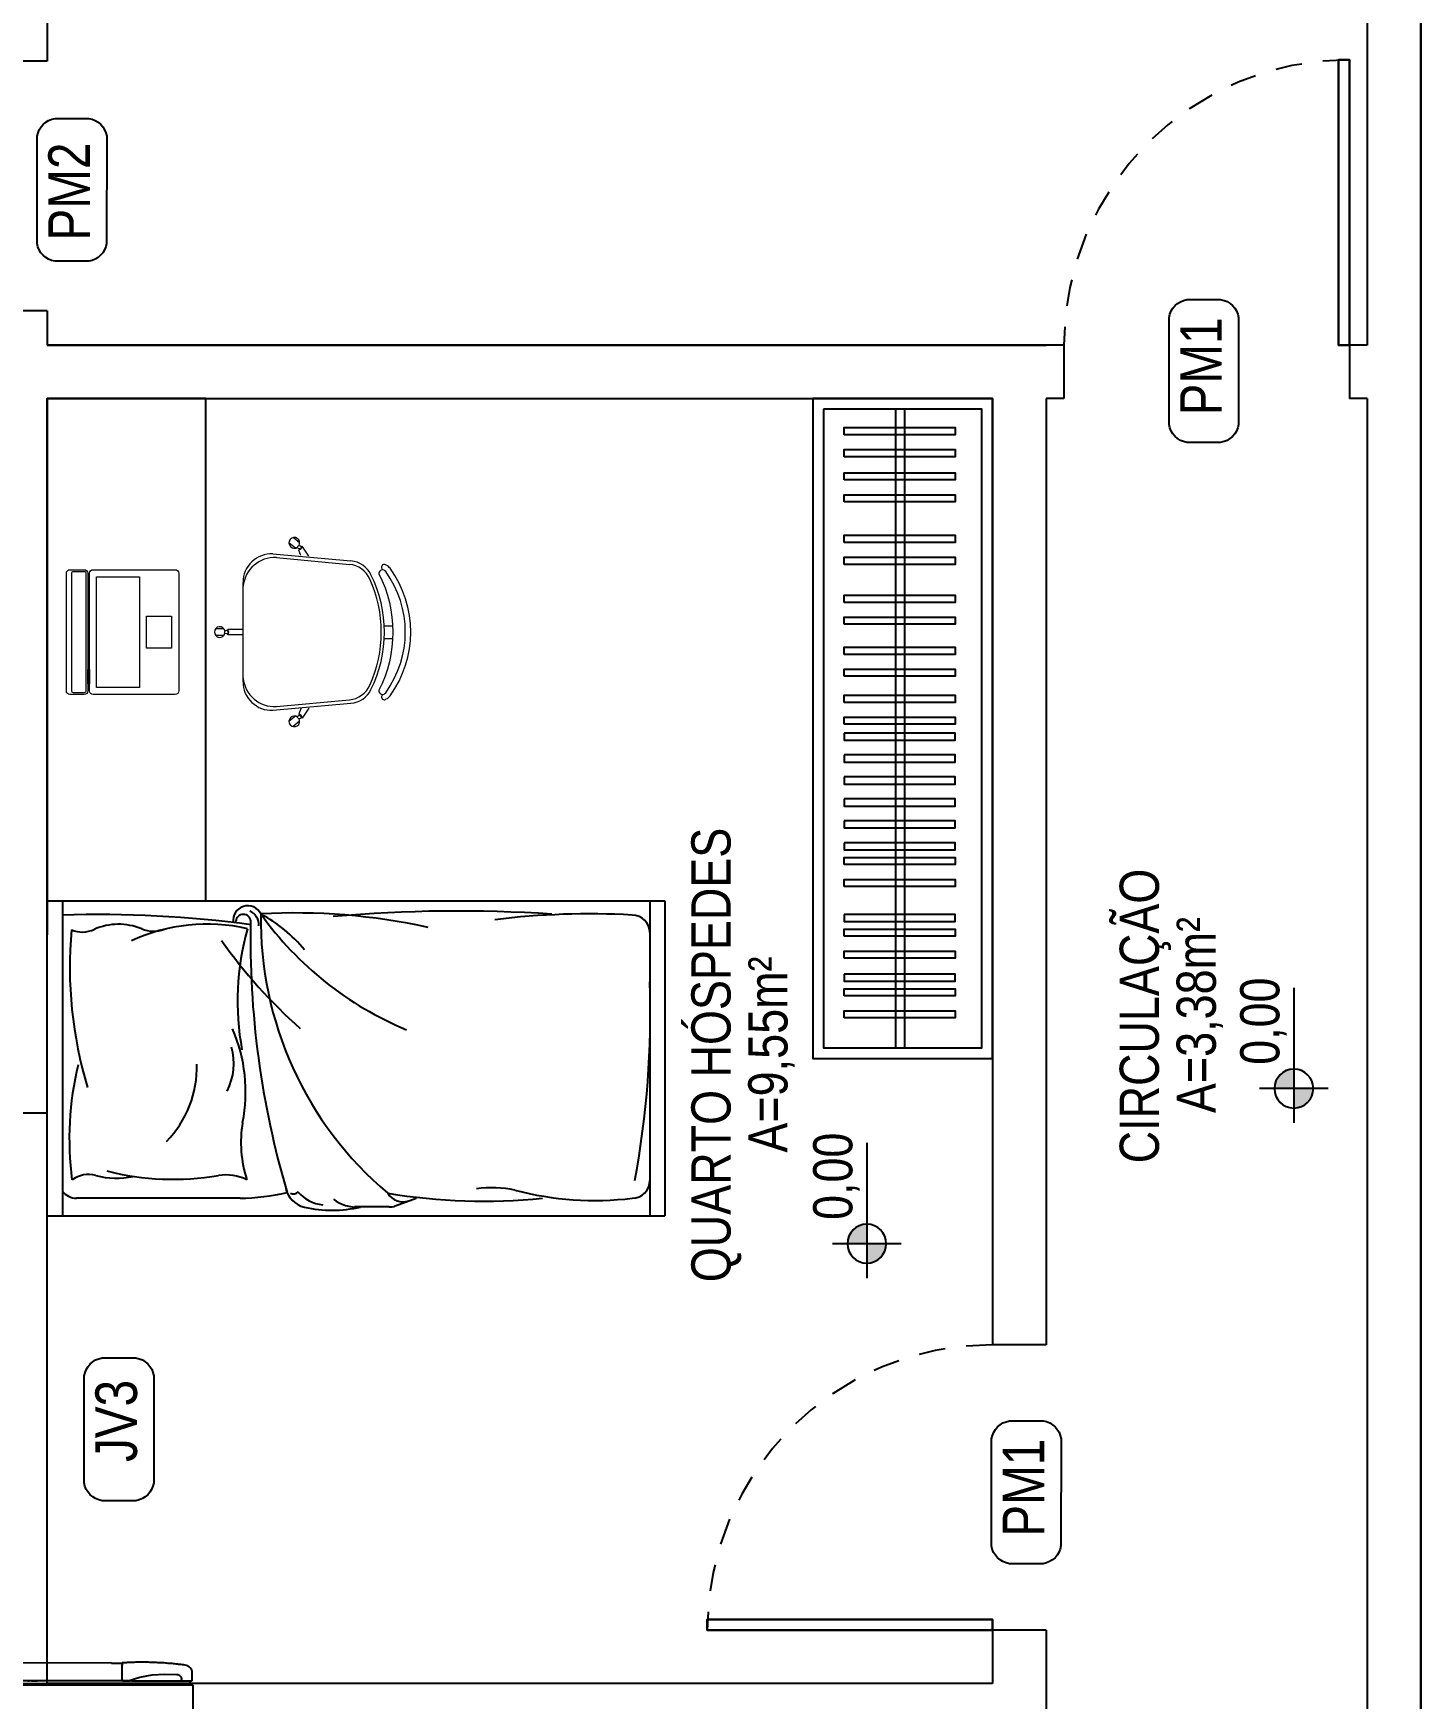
# Model space of a CAD drawing. Header units: millimetres. Extents: x 3923 to 4007, y 744 to 863.
# Drawn here: x 3979.59 to 3986.12, y 843.87 to 851.72 of the extents above; entities that cross this region are included whole.
import ezdxf
from ezdxf.enums import TextEntityAlignment as Align

# ---------------------------------------------------------------- set-up
doc = ezdxf.new("R2010")
doc.units = ezdxf.units.MM
doc.linetypes.add('HIDDEN2', pattern=[0.1875, 0.125, -0.0625])
for name, color, linetype in [('-HIDRO', 8, 'Continuous'), ('DIVERSOS', 1, 'Continuous'), ('E-txt-g', 3, 'Continuous')]:
    doc.layers.add(name, color=color, linetype=linetype)
doc.layers.add('E-Lay-9', color=9, linetype='Continuous', lineweight=9)
doc.layers.add('E-Txt-W', color=7, linetype='Continuous', lineweight=20)
doc.styles.add('F2', font='ARIALN.TTF')
doc.styles.add('REG60', font='romans.shx', dxfattribs={"width": 0.8, "height": 0.15})
doc.styles.add('REG80', font='romans.shx', dxfattribs={"width": 0.8, "height": 0.2})

# ---------------------------------------------------------------- blocks, each defined once
blk = doc.blocks.new('TXT-AMB75')
at = {"layer": 'E-txt-g', "style": 'REG80', "width": 0.8, "flags": 8}
blk.add_attdef('TXT', text='', height=0.2, dxfattribs=at).set_placement((0.0055, 0.2964), align=Align.CENTER)
at = {"layer": 'E-Txt-W', "style": 'REG60', "width": 0.8, "flags": 8}
blk.add_attdef('TXT', text='', height=0.15, dxfattribs=at).set_placement((0.0055, 0.0271), align=Align.CENTER)
blk = doc.blocks.new('GELAD-VS')
at = {"color": 8}
blk.add_line((-0.0958, -0.3127), (-0.0958, -0.3151), dxfattribs=at)
for points in [[(-0.2946, 0.2704), (0.3404, 0.2704)], [(-0.2946, 0.2704), (-0.2946, -0.2524)], [(0.3404, 0.2704), (0.3404, -0.2524)], [(-0.2946, -0.2524), (0.3404, -0.2524)], [(-0.2919, -0.2667), (-0.2919, -0.2864), (-0.2915, -0.2903), (-0.2907, -0.2942), (-0.2888, -0.2977), (-0.2861, -0.3011), (-0.2834, -0.3042), (-0.2799, -0.3062), (-0.276, -0.3077), (-0.2722, -0.3089), (-0.2687, -0.3093), (-0.2652, -0.3096), (-0.2613, -0.31), (-0.2578, -0.3104), (-0.254, -0.3108), (-0.2505, -0.3112), (-0.247, -0.3116), (-0.2432, -0.312), (-0.2397, -0.3124), (-0.2358, -0.3127), (-0.2323, -0.3131), (-0.2285, -0.3131), (-0.225, -0.3135), (-0.2211, -0.3139), (-0.2176, -0.3143), (-0.2138, -0.3147), (-0.2103, -0.3147), (-0.2064, -0.3151), (-0.2029, -0.3151), (-0.1991, -0.3154), (-0.1956, -0.3154), (-0.1917, -0.3158), (-0.1882, -0.3158), (-0.1844, -0.3158), (-0.1809, -0.3162), (-0.177, -0.3162), (-0.1735, -0.3162), (-0.1697, -0.3166), (-0.1662, -0.3166), (-0.1623, -0.3166), (-0.1588, -0.3166), (-0.155, -0.3166), (-0.1515, -0.3166), (-0.1476, -0.3166), (-0.1442, -0.3166), (-0.1403, -0.3166), (-0.1368, -0.3166), (-0.1329, -0.3166), (-0.1295, -0.3162), (-0.1256, -0.3162), (-0.1221, -0.3162), (-0.1182, -0.3158), (-0.1148, -0.3158), (-0.1109, -0.3158), (-0.1074, -0.3154), (-0.1039, -0.3154), (-0.1001, -0.3151), (-0.0958, -0.3151)], [(-0.2899, -0.2648), (-0.2899, -0.2648), (-0.2899, -0.2648), (-0.2899, -0.2648), (-0.2899, -0.2648), (-0.2899, -0.2648), (-0.2899, -0.2648), (-0.2907, -0.2648), (-0.2911, -0.2652), (-0.2915, -0.2659), (-0.2915, -0.2663), (-0.2915, -0.2663), (-0.2915, -0.2663), (-0.2915, -0.2663), (-0.2915, -0.2663), (-0.2915, -0.2667)], [(-0.1237, -0.2648), (-0.2899, -0.2648)], [(-0.2861, -0.2524), (-0.2861, -0.2648)], [(-0.2636, -0.2648), (-0.2636, -0.2648), (-0.2636, -0.2648), (-0.2636, -0.2648), (-0.2636, -0.2648), (-0.2636, -0.2648), (-0.2636, -0.2648), (-0.2636, -0.2648), (-0.2636, -0.2648)], [(-0.2617, -0.2667), (-0.2617, -0.2663), (-0.2621, -0.2663), (-0.2621, -0.2659), (-0.2621, -0.2659), (-0.2625, -0.2656), (-0.2625, -0.2656), (-0.2625, -0.2652), (-0.2629, -0.2652), (-0.2633, -0.2648), (-0.2633, -0.2648), (-0.2636, -0.2648), (-0.2636, -0.2648)], [(-0.2617, -0.2667), (-0.2617, -0.2687)], [(-0.249, -0.2826), (-0.2513, -0.2822), (-0.254, -0.2814), (-0.2563, -0.2799), (-0.2582, -0.2779), (-0.2598, -0.276), (-0.2609, -0.2737), (-0.2617, -0.271), (-0.2617, -0.2687)], [(-0.1124, -0.2648), (-0.1457, -0.2748), (-0.1797, -0.281), (-0.2145, -0.2837), (-0.249, -0.2826)], [(-0.1237, -0.2648), (-0.1221, -0.2648), (-0.1209, -0.2648), (-0.1194, -0.2648), (-0.119, -0.2648), (-0.1182, -0.2648)], [(-0.1209, -0.2648), (-0.1221, -0.2648)], [(-0.1182, -0.2648), (-0.1182, -0.2648)], [(-0.1124, -0.2648), (-0.1128, -0.2648), (-0.1128, -0.2648), (-0.1132, -0.2648), (-0.1136, -0.2648), (-0.114, -0.2648), (-0.1144, -0.2648), (-0.1148, -0.2648), (-0.1155, -0.2648), (-0.1163, -0.2648), (-0.1171, -0.2648), (-0.1182, -0.2648), (-0.1182, -0.2648)], [(-0.1182, -0.2648), (-0.1182, -0.2648)], [(-0.1124, -0.2648), (-0.0958, -0.2648)], [(-0.0966, -0.2648), (-0.1124, -0.2648), (-0.1124, -0.2648), (-0.1124, -0.2648), (-0.1124, -0.2648), (-0.1124, -0.2648)], [(-0.0966, -0.2648), (-0.0966, -0.2648), (-0.0966, -0.2648), (-0.0966, -0.2648), (-0.0966, -0.2648), (-0.0966, -0.2648), (-0.0966, -0.2648), (-0.0966, -0.2648), (-0.0966, -0.2648), (-0.0966, -0.2648), (-0.0966, -0.2648), (-0.0966, -0.2648), (-0.0966, -0.2648)], [(-0.0958, -0.2648), (0.3404, -0.2648)], [(-0.0958, -0.2648), (-0.0958, -0.2648), (-0.0958, -0.2648), (-0.0958, -0.2648), (-0.0958, -0.2659)], [(-0.0958, -0.2648), (-0.0958, -0.2659)], [(-0.0958, -0.2648), (-0.0958, -0.3093)], [(-0.0958, -0.2648), (-0.0958, -0.3139), (-0.0958, -0.3093)], [(-0.0958, -0.2659), (-0.0958, -0.3081)], [(-0.0958, -0.2675), (-0.0958, -0.2667)], [(-0.0656, -0.2648), (-0.0656, -0.2648), (-0.0656, -0.2648), (-0.0656, -0.2648), (-0.0656, -0.2648), (-0.0656, -0.2648), (-0.0656, -0.2648), (-0.0656, -0.2648), (-0.0656, -0.2648), (-0.0656, -0.2648), (-0.0656, -0.2648), (-0.0656, -0.2648), (-0.0656, -0.2648), (-0.0656, -0.2648), (-0.0656, -0.2648), (-0.0656, -0.2648), (-0.0656, -0.2648), (-0.0656, -0.2648), (-0.0656, -0.2648), (-0.0656, -0.2648), (-0.0656, -0.2648)], [(0.1583, -0.2648), (0.1416, -0.2648)], [(0.1424, -0.2648), (0.1583, -0.2648), (0.1583, -0.2648), (0.1583, -0.2648), (0.1583, -0.2648), (0.1583, -0.2648)], [(0.1583, -0.2648), (0.1583, -0.2648), (0.1587, -0.2648), (0.1587, -0.2648), (0.1594, -0.2648), (0.1598, -0.2648), (0.1602, -0.2648), (0.1606, -0.2648), (0.1614, -0.2648), (0.1621, -0.2648), (0.1629, -0.2648), (0.1637, -0.2648), (0.1641, -0.2648)], [(0.1641, -0.2648), (0.1641, -0.2648)], [(0.1641, -0.2648), (0.1641, -0.2648)], [(0.1691, -0.2648), (0.1679, -0.2648), (0.1668, -0.2648), (0.1652, -0.2648), (0.1648, -0.2648), (0.1641, -0.2648)], [(0.1668, -0.2648), (0.1679, -0.2648)], [(0.1691, -0.2648), (0.3358, -0.2648)], [(0.3095, -0.2648), (0.3095, -0.2648), (0.3095, -0.2648), (0.3095, -0.2648), (0.3095, -0.2648), (0.3095, -0.2648), (0.3095, -0.2648)], [(0.3319, -0.2524), (0.3319, -0.2648)], [(0.3377, -0.2663), (0.3377, -0.2663), (0.3377, -0.2663), (0.3377, -0.2663), (0.3377, -0.2663), (0.3377, -0.2663), (0.3377, -0.2663), (0.3377, -0.2659), (0.3373, -0.2652), (0.3365, -0.2648), (0.3362, -0.2648), (0.3362, -0.2648), (0.3362, -0.2648), (0.3362, -0.2648), (0.3362, -0.2648), (0.3362, -0.2648)], [(0.3377, -0.2667), (0.3377, -0.2864)], [(-0.0958, -0.3081), (-0.0958, -0.3081), (-0.0958, -0.3085)], [(-0.0958, -0.3112), (-0.0958, -0.3108), (-0.0958, -0.3108), (-0.0958, -0.3108), (-0.0958, -0.3108), (-0.0958, -0.3104), (-0.0958, -0.3104), (-0.0958, -0.31), (-0.0958, -0.31), (-0.0958, -0.31), (-0.0958, -0.3096), (-0.0958, -0.3093), (-0.0958, -0.3089), (-0.0958, -0.3089), (-0.0958, -0.3085), (-0.0958, -0.3081)], [(-0.0958, -0.3093), (-0.0958, -0.3096)], [(-0.0958, -0.31), (-0.0958, -0.3108)], [(-0.0958, -0.3108), (-0.0958, -0.3112)], [(-0.0958, -0.3112), (-0.0958, -0.3139)], [(-0.0958, -0.312), (-0.0958, -0.3124)], [(-0.0958, -0.3127), (-0.0958, -0.3131)], [(-0.0796, -0.3143), (-0.0838, -0.3143), (-0.0958, -0.3139), (-0.0958, -0.3139)], [(-0.066, -0.3143), (-0.0711, -0.3143), (-0.0796, -0.3143)], [(-0.066, -0.3143), (0.245, -0.3154)], [(0.2194, -0.3162), (0.2194, -0.3162)], [(0.2267, -0.3162), (0.2267, -0.3162)], [(0.318, -0.3089), (0.3145, -0.3093), (0.311, -0.3096), (0.3072, -0.31), (0.3037, -0.3104), (0.2998, -0.3108), (0.2963, -0.3112), (0.2925, -0.3116), (0.289, -0.312), (0.2855, -0.3124), (0.2816, -0.3127), (0.2782, -0.3131), (0.2743, -0.3131), (0.2704, -0.3135), (0.2669, -0.3139), (0.2631, -0.3143), (0.2596, -0.3147), (0.2561, -0.3147), (0.2522, -0.3151), (0.2488, -0.3151), (0.245, -0.3154)], [(0.3377, -0.2864), (0.3373, -0.2903), (0.3362, -0.2942), (0.3346, -0.2977), (0.3319, -0.3011), (0.3288, -0.3042), (0.3253, -0.3062), (0.3219, -0.3077), (0.318, -0.3089)]]:
    blk.add_lwpolyline(points, dxfattribs=at)
blk = doc.blocks.new('Cadeira')
at = {"layer": 'E-Lay-9', "color": 8}
for p, q in [((-0.0093, 0.0535), (-0.0093, 0.0769)), ((0.0096, 0.0535), (0.0096, 0.0769)), ((-0.1393, 0), (0.1393, 0)), ((-0.0075, 0), (-0.0075, 0.0425)), ((-0.0075, 0.0425), (-0.0056, 0.0425)), ((0.0056, 0.0425), (0.0075, 0.0425)), ((0.0075, 0), (0.0075, 0.0425)), ((-0.2192, -0.0836), (-0.1996, -0.3023)), ((0.2192, -0.0836), (0.1996, -0.3023)), ((-0.2355, -0.1467), (-0.2505, -0.1288)), ((-0.2087, -0.0936), (-0.1898, -0.2982)), ((0.2087, -0.0936), (0.1898, -0.2982)), ((0.2355, -0.1467), (0.2505, -0.1288)), ((-0.25, -0.1588), (-0.265, -0.1409)), ((-0.2398, -0.1647), (-0.2413, -0.1659)), ((-0.2133, -0.1847), (-0.2413, -0.1659)), ((-0.2298, -0.1563), (-0.2313, -0.1575)), ((-0.2144, -0.1618), (-0.2298, -0.1563)), ((0.2133, -0.1847), (0.2413, -0.1659)), ((0.2144, -0.1618), (0.2298, -0.1563)), ((0.2298, -0.1563), (0.2313, -0.1575)), ((0.2398, -0.1647), (0.2413, -0.1659)), ((0.25, -0.1588), (0.265, -0.1409)), ((-0.0175, -0.3961), (-0.0175, -0.4196)), ((0.0175, -0.3961), (0.0175, -0.4196))]:
    blk.add_line(p, q, dxfattribs=at)
blk.add_lwpolyline([(0.1631, -0.3812, -0.237888), (-0.1631, -0.3812, 0.605717), (-0.1738, -0.3953, 0.122717), (-0.17, -0.4, 0.323529), (0.17, -0.4, 0.122717), (0.1738, -0.3953, 0.605717)], format="xyb", close=True, dxfattribs=at)
for centre in [(0, 0.0466), (-0.2382, -0.1579), (0.2382, -0.1579)]:
    blk.add_circle(centre, 0.005, dxfattribs=at)
for centre, radius, start, end in [((0.0001, 0.0652), 0.015, 281.6334, 257.4537), ((-0.1393, -0.08), 0.08, 90, 182.5692), ((0, 0.0475), 0.0075, 221.8103, 318.1897), ((0.1393, -0.08), 0.08, 357.4308, 90), ((-0.1202, -0.0886), 0.0887, 95.5925, 183.2522), ((0.1202, -0.0886), 0.0887, 356.7478, 84.4075), ((-0.2502, -0.1438), 0.015, 322.5463, 298.3666), ((0.2502, -0.1438), 0.015, 241.6334, 217.4537), ((-0.2388, -0.1573), 0.0075, 261.8103, 358.1897), ((0.2388, -0.1573), 0.0075, 181.8103, 278.1897), ((-0.1299, -0.296), 0.07, 185.1212, 243.6047), ((-0.1201, -0.2918), 0.07, 185.2999, 245.7361), ((0.1201, -0.2918), 0.07, 294.2639, 354.7001), ((0.1299, -0.296), 0.07, 296.3953, 354.8788), ((0, -0.0343), 0.3622, 243.6047, 296.3953), ((0, -0.0254), 0.3622, 245.7361, 294.2639), ((-0.1819, -0.3961), 0.00782, 29.8109, 225.3255), ((-0.1625, -0.39), 0.0275, 205.1455, 233.4571), ((0, -0.1648), 0.3052, 234.1238, 305.8762), ((-0.1625, -0.39), 0.0125, 205.1455, 233.1301), ((0.1819, -0.3961), 0.00782, 314.6745, 150.1891), ((0.1625, -0.39), 0.0275, 306.5429, 334.8545)]:
    blk.add_arc(centre, radius, start, end, dxfattribs=at)
blk = doc.blocks.new('Notebook')
at = {"layer": 'E-Lay-9', "color": 8}
for p, q in [((-0.175, 0.305), (-0.175, 0.3)), ((-0.175, 0.3), (-0.175, 0.265)), ((0.165, 0.315), (-0.165, 0.315)), ((0.175, 0.3), (0.175, 0.305)), ((0.175, 0.265), (0.175, 0.3)), ((-0.165, 0.255), (0.165, 0.255))]:
    blk.add_line(p, q, dxfattribs=at)
for points in [[(-0.165, 0.26), (0.165, 0.26, 0.414214), (0.17, 0.265), (0.17, 0.295, 0.414214), (0.165, 0.3), (-0.165, 0.3, 0.414214), (-0.17, 0.295), (-0.17, 0.265, 0.414214)], [(-0.165, 0), (0.165, 0, 0.414214), (0.175, 0.01), (0.175, 0.24, 0.414214), (0.165, 0.25), (-0.165, 0.25, 0.414214), (-0.175, 0.24), (-0.175, 0.01, 0.414214)]]:
    blk.add_lwpolyline(points, format="xyb", close=True, dxfattribs=at)
for points in [[(-0.105, 0.25), (-0.145, 0.25), (-0.145, 0.255), (-0.105, 0.255)], [(0.105, 0.25), (0.145, 0.25), (0.145, 0.255), (0.105, 0.255)], [(-0.155, 0.11), (0.155, 0.11), (0.155, 0.23), (-0.155, 0.23)], [(-0.045, 0.02), (0.045, 0.02), (0.045, 0.09), (-0.045, 0.09)]]:
    blk.add_lwpolyline(points, close=True, dxfattribs=at)
for centre, start, end in [((-0.165, 0.305), 90, 180), ((0.165, 0.305), 0, 90), ((-0.165, 0.265), 180, 270), ((0.165, 0.265), 270, 360)]:
    blk.add_arc(centre, 0.01, start, end, dxfattribs=at)
blk = doc.blocks.new('NIVEL')
at = {"layer": 'DIVERSOS'}
h = blk.add_hatch(color=7, dxfattribs=at)
h.paths.add_polyline_path([(0, 0.137, 0.414214), (-0.137, 0), (0, 0)])
h.paths.add_polyline_path([(0, 0), (0, -0.137, 0.414214), (0.137, 0)])
at = {"layer": 'DIVERSOS', "color": 7}
for p, q in [((0, 0.242), (0, -0.242)), ((0.709, 0), (-0.242, 0))]:
    blk.add_line(p, q, dxfattribs=at)
blk.add_circle((0, 0), 0.137, dxfattribs=at)

msp = doc.modelspace()

# ---------------------------------------------------------------- linework, layer by layer
at = {"layer": '-HIDRO', "linetype": 'Continuous'}
for p, q in [((3986.1235, 861.0003), (3986.1235, 819.0003)), ((3979.6555, 855.4546), (3979.6555, 851.5845)), ((3985.8715, 855.4546), (3985.8715, 850.2466)), ((3985.8715, 855.4546), (3985.8715, 850.2466)), ((3979.6555, 851.5845), (3979.4035, 851.5845)), ((3979.6555, 850.4085), (3979.4035, 850.4085)), ((3979.6555, 850.4085), (3979.6555, 850.2466)), ((3984.4435, 850.2466), (3979.6555, 850.2466)), ((3979.6555, 850.2466), (3984.3595, 850.2466)), ((3984.4435, 850.2466), (3984.4435, 849.9946)), ((3985.8715, 850.2466), (3985.7875, 850.2466)), ((3985.7875, 850.2466), (3985.7875, 849.9946)), ((3979.6555, 849.9946), (3979.6555, 847.4685)), ((3979.6555, 846.6307), (3979.6555, 849.9946)), ((3979.6555, 849.9946), (3984.1075, 849.9946)), ((3984.1075, 849.9946), (3984.1075, 847.299)), ((3984.1075, 849.9946), (3984.1075, 845.5389)), ((3984.4435, 849.9946), (3984.3595, 849.9946)), ((3984.3595, 849.9946), (3984.3595, 847.299)), ((3984.3595, 849.9946), (3984.3595, 845.5389)), ((3985.8715, 849.9946), (3985.7875, 849.9946)), ((3985.8715, 849.9946), (3985.8715, 836.6235)), ((3979.4035, 846.6307), (3979.6555, 846.6307)), ((3979.6555, 843.9427), (3979.6555, 846.6307)), ((3984.3595, 846.291), (3984.3595, 845.871)), ((3984.3595, 845.5389), (3984.1075, 845.5389)), ((3984.1075, 844.1949), (3984.1075, 844.0269)), ((3984.3595, 844.1949), (3984.1075, 844.1949)), ((3984.1075, 844.1949), (3984.1075, 843.9427)), ((3984.3595, 844.1949), (3984.3595, 843.6907)), ((3979.4035, 843.9427), (3979.6555, 843.9427)), ((3984.1075, 843.9427), (3979.6555, 843.9427)), ((3980.4115, 843.9427), (3980.2435, 843.9427))]:
    msp.add_line(p, q, dxfattribs=at)
at = {"layer": '-HIDRO', "ltscale": 0.5}
for p, q in [((3983.65, 849.9442), (3983.65, 846.9366)), ((3983.692, 849.9442), (3983.692, 846.9366))]:
    msp.add_line(p, q, dxfattribs=at)
at = {"layer": '-HIDRO'}
for p, q in [((3979.6555, 846.1458), (3979.6555, 847.6289)), ((3979.6555, 847.6289), (3982.5645, 847.6289)), ((3979.7269, 847.6289), (3979.7269, 846.1458)), ((3982.4931, 847.6289), (3982.4931, 846.1458)), ((3982.5645, 847.6289), (3982.5645, 846.1458)), ((3980.5633, 846.2289), (3979.7933, 846.2289)), ((3981.2939, 846.1925), (3981.3926, 846.2289)), ((3981.2652, 846.1874), (3981.1023, 846.1874)), ((3979.6555, 846.1458), (3982.5645, 846.1458))]:
    msp.add_line(p, q, dxfattribs=at)
at = {"layer": '-HIDRO', "linetype": 'Continuous', "flags": 128}
msp.add_lwpolyline([(3985.8715, 826.2915), (3986.1235, 826.2915), (3986.1235, 836.6235), (3983.8555, 836.6235), (3983.8555, 838.0515), (3986.1235, 838.0515), (3986.1235, 855.7066), (3979.4035, 855.7066), (3979.4035, 851.9205), (3977.1355, 851.9205), (3977.1355, 831.9195), (3980.5795, 831.9195), (3980.5795, 826.2915), (3985.8715, 826.2915)], dxfattribs=at)
at = {"layer": '-HIDRO', "linetype": 'Continuous'}
for points in [[(3985.7371, 850.2466), (3985.7371, 851.5906), (3985.7875, 851.5906), (3985.7875, 850.2466)], [(3985.7875, 850.2466), (3985.7875, 851.5906), (3985.7371, 851.5906), (3985.7371, 850.2466)], [(3984.1075, 844.2453), (3982.7635, 844.2453), (3982.7635, 844.1949), (3984.1075, 844.1949)], [(3984.1075, 844.1949), (3982.7635, 844.1949), (3982.7635, 844.2453), (3984.1075, 844.2453)]]:
    msp.add_lwpolyline(points, close=True, dxfattribs=at)
for points in [[(3979.692, 850.6418, -0.331371), (3979.608, 850.7258), (3979.6085, 851.2302, -0.332506), (3979.692, 851.3143), (3979.851, 851.3143, -0.330378), (3979.9355, 851.2303), (3979.935, 850.7258, -0.331371), (3979.851, 850.6418)], [(3985.0224, 849.7884, -0.331371), (3984.9384, 849.8724), (3984.9389, 850.3768, -0.332506), (3985.0224, 850.4609), (3985.1814, 850.4609, -0.330378), (3985.2659, 850.3769), (3985.2654, 849.8724, -0.331371), (3985.1814, 849.7884)], [(3979.9135, 844.8041, -0.331371), (3979.8295, 844.8881), (3979.83, 845.3926, -0.332506), (3979.9135, 845.4766), (3980.0726, 845.4766, -0.330378), (3980.1571, 845.3926), (3980.1566, 844.8881, -0.331371), (3980.0726, 844.8041)], [(3984.1865, 844.5075, -0.331371), (3984.1025, 844.5915), (3984.103, 845.096, -0.332506), (3984.1865, 845.18), (3984.3455, 845.18, -0.330378), (3984.4301, 845.096), (3984.4295, 844.5915, -0.331371), (3984.3455, 844.5075)]]:
    msp.add_lwpolyline(points, format="xyb", close=True, dxfattribs=at)
at = {"layer": '-HIDRO'}
for points in [[(3980.4027, 849.9946), (3979.6555, 849.9946), (3979.6555, 847.6289), (3980.4027, 847.6289)], [(3983.2609, 849.9946), (3983.2609, 846.8862), (3984.1075, 846.8862), (3984.1075, 849.9946)], [(3983.3113, 849.9442), (3983.3113, 846.9366), (3984.0571, 846.9366), (3984.0571, 849.9442)]]:
    msp.add_lwpolyline(points, close=True, dxfattribs=at)
at = {"layer": '-HIDRO', "ltscale": 0.5}
for points in [[(3983.4079, 849.8245), (3983.4079, 849.8581), (3983.9318, 849.8581), (3983.9318, 849.8245)], [(3983.4079, 849.7211), (3983.4079, 849.7547), (3983.9318, 849.7547), (3983.9318, 849.7211)], [(3983.4079, 849.6118), (3983.4079, 849.6454), (3983.9318, 849.6454), (3983.9318, 849.6118)], [(3983.4079, 849.5084), (3983.4079, 849.542), (3983.9318, 849.542), (3983.9318, 849.5084)], [(3983.4079, 849.3173), (3983.4079, 849.3509), (3983.9318, 849.3509), (3983.9318, 849.3173)], [(3983.4079, 849.2139), (3983.4079, 849.2475), (3983.9318, 849.2475), (3983.9318, 849.2139)], [(3983.4079, 849.0351), (3983.4079, 849.0687), (3983.9318, 849.0687), (3983.9318, 849.0351)], [(3983.4079, 848.9316), (3983.4079, 848.9652), (3983.9318, 848.9652), (3983.9318, 848.9316)], [(3983.4079, 848.7902), (3983.4079, 848.8238), (3983.9318, 848.8238), (3983.9318, 848.7902)], [(3983.4079, 848.6868), (3983.4079, 848.7204), (3983.9318, 848.7204), (3983.9318, 848.6868)], [(3983.4079, 848.5641), (3983.4079, 848.5977), (3983.9318, 848.5977), (3983.9318, 848.5641)], [(3983.4079, 848.4606), (3983.4079, 848.4942), (3983.9318, 848.4942), (3983.9318, 848.4606)], [(3983.4079, 848.4197), (3983.4079, 848.3861), (3983.9318, 848.3861), (3983.9318, 848.4197)], [(3983.4079, 848.3163), (3983.4079, 848.2827), (3983.9318, 848.2827), (3983.9318, 848.3163)], [(3983.4079, 848.2128), (3983.4079, 848.1792), (3983.9318, 848.1792), (3983.9318, 848.2128)], [(3983.4079, 848.1094), (3983.4079, 848.0758), (3983.9318, 848.0758), (3983.9318, 848.1094)], [(3983.4079, 848.006), (3983.4079, 847.9724), (3983.9318, 847.9724), (3983.9318, 848.006)], [(3983.4079, 847.9026), (3983.4079, 847.869), (3983.9318, 847.869), (3983.9318, 847.9026)], [(3983.4079, 847.8001), (3983.4079, 847.8337), (3983.9318, 847.8337), (3983.9318, 847.8001)], [(3983.4079, 847.6966), (3983.4079, 847.7302), (3983.9318, 847.7302), (3983.9318, 847.6966)], [(3983.4079, 847.565), (3983.4079, 847.5314), (3983.9318, 847.5314), (3983.9318, 847.565)], [(3983.4079, 847.4626), (3983.4079, 847.4962), (3983.9318, 847.4962), (3983.9318, 847.4626)], [(3983.4079, 847.3591), (3983.4079, 847.3927), (3983.9318, 847.3927), (3983.9318, 847.3591)], [(3983.4079, 847.2838), (3983.4079, 847.2502), (3983.9318, 847.2502), (3983.9318, 847.2838)], [(3983.4079, 847.1813), (3983.4079, 847.2149), (3983.9318, 847.2149), (3983.9318, 847.1813)], [(3983.4079, 847.0779), (3983.4079, 847.1115), (3983.9318, 847.1115), (3983.9318, 847.0779)]]:
    msp.add_lwpolyline(points, close=True, dxfattribs=at)
at = {"layer": '-HIDRO', "linetype": 'HIDDEN2'}
for centre in [(3985.7875, 850.2466), (3984.1075, 844.1949)]:
    msp.add_arc(centre, 1.344, 90, 180, dxfattribs=at)
at = {"layer": '-HIDRO'}
for centre, radius, start, end in [((3979.8853, 841.9931), 5.5717, 82.46777, 91.62968), ((3980.5995, 847.5372), 0.0687, 26.06182, 188.3909), ((3980.5786, 847.5309), 0.0347, 11.8744, 188.70853), ((3980.583, 847.5172), 0.0687, 355.50112, 67.39481), ((3982.3483, 847.5408), 1.6873, 179.09613, 229.78637), ((3980.8262, 844.7016), 2.8705, 77.46932, 93.29548), ((3981.9579, 848.4947), 1.5941, 215.57165, 247.49858), ((3980.3337, 846.9597), 0.6903, 39.48947, 61.67609), ((3981.5911, 840.9282), 6.6531, 86.19917, 95.07447), ((3982.2114, 843.9156), 3.6523, 86.88262, 97.05187), ((3982.4101, 847.4795), 0.083, 0, 90), ((3981.7142, 847.3152), 1.9526, 174.80098, 196.79835), ((3979.8201, 847.6191), 0.1367, 248.28762, 294.21227), ((3979.9912, 847.2385), 0.2806, 67.11917, 114.21227), ((3980.4079, 846.6724), 0.8471, 77.01381, 114.88205), ((3980.1558, 847.6284), 0.1425, 247.11917, 290.98391), ((3981.8362, 847.1557), 1.2844, 164.55026, 190.2362), ((3984.8745, 847.458), 4.2627, 178.9235, 196.38547), ((3982.4323, 848.8194), 2.392, 215.12721, 228.488), ((3978.1079, 847.1054), 4.3875, 349.57761, 1.85948), ((3979.8403, 846.7298), 0.7493, 348.87826, 23.31216), ((3980.254, 846.8638), 0.2801, 332.3015, 15.85933), ((3981.243, 846.5088), 1.4838, 166.42683, 187.49006), ((3979.8706, 846.842), 0.4889, 314.99017, 2.17052), ((3981.1465, 846.4908), 0.5788, 170.60741, 197.64024), ((3979.8492, 846.2076), 0.1326, 74.80123, 125.62124), ((3979.9801, 846.6896), 0.3668, 254.80123, 282.68804), ((3980.2495, 847.5917), 1.274, 255.74005, 279.62888), ((3980.4983, 846.1254), 0.2132, 63.03506, 99.62888), ((3982.4101, 846.3119), 0.083, 270, 0), ((3979.7933, 846.3119), 0.083, 216.8699, 270), ((3980.5492, 847.2836), 1.0548, 270.76871, 282.91096), ((3980.8921, 846.3002), 0.1162, 191.61314, 257.11731), ((3980.8147, 846.2763), 0.0276, 239.30245, 321.46901), ((3980.9662, 846.3658), 0.1682, 219.40159, 265.3151), ((3981.71, 848.9458), 2.731, 260.49292, 275.822), ((3981.3304, 846.2944), 0.083, 210.51278, 290.2459), ((3981.7489, 845.7245), 0.5537, 78.65747, 97.52533), ((3982.2319, 847.6531), 1.4353, 254.89191, 277.13069), ((3980.9978, 846.7621), 0.5901, 257.11731, 283.07135), ((3981.1129, 846.366), 0.179, 232.2698, 273.39831), ((3981.2652, 846.2704), 0.083, 270, 290.2459), ((3981.2652, 846.2704), 0.083, 270, 290.2459)]:
    msp.add_arc(centre, radius, start, end, dxfattribs=at)

# ---------------------------------------------------------------- block references
at = {"layer": '-HIDRO', "yscale": 1.68, "zscale": 1.68}
for name, p, xscale, rotation in [('Cadeira', (3980.5773, 848.8949, 5.5203), 1.68, 89.99999999999999), ('Notebook', (3980.2745, 848.8949, 5.5203), -1.68, 90), ('GELAD-VS', (3979.8474, 843.5113), 1.68, 180)]:
    msp.add_blockref(name, p, dxfattribs=dict(at, xscale=xscale, rotation=rotation))
at = {"layer": '-HIDRO'}
ref = msp.add_blockref('TXT-AMB75', (3983.2366, 846.9086), dxfattribs=dict(at, xscale=-1.224719996570784, yscale=1.224719996570784, zscale=1.224719996570784, rotation=90))
ref.add_attrib('TXT', 'QUARTO HÓSPEDES', dxfattribs={"layer": 'E-txt-g', "color": 2, "height": 0.1848, "rotation": 90, "style": 'F2'}).set_placement((3982.8736, 846.9033), align=Align.CENTER)
ref.add_attrib('TXT', 'A=9,55m²', dxfattribs={"layer": 'E-Txt-W', "height": 0.1848, "rotation": 90, "style": 'F2'}).set_placement((3983.1415, 846.9054), align=Align.CENTER)
ref = msp.add_blockref('TXT-AMB75', (3985.2539, 847.0945), dxfattribs=dict(at, xscale=-1.224719996570784, yscale=1.224719996570784, zscale=1.224719996570784, rotation=90))
ref.add_attrib('TXT', 'CIRCULAÇÃO', dxfattribs={"layer": 'E-txt-g', "color": 2, "height": 0.1848, "rotation": 90, "style": 'F2'}).set_placement((3984.8908, 847.0868), align=Align.CENTER)
ref.add_attrib('TXT', 'A=3,38m²', dxfattribs={"layer": 'E-Txt-W', "height": 0.1848, "rotation": 90, "style": 'F2'}).set_placement((3985.1587, 847.0914), align=Align.CENTER)
at = {"layer": '-HIDRO', "linetype": 'Continuous', "xscale": -0.6696255903652042, "yscale": 0.6696255903652042, "zscale": 0.6696255903652042, "rotation": 270}
for p in [(3985.5262, 846.7451), (3983.5152, 846.0146)]:
    msp.add_blockref('NIVEL', p, dxfattribs=at)

# ---------------------------------------------------------------- texts
at = {"layer": '-HIDRO', "linetype": 'Continuous', "style": 'F2'}
for s, height, p in [('PM2', 0.19588, (3979.6605, 850.7392, 2.8761)), ('PM1', 0.19588, (3984.991, 849.9155, 2.8761)), ('0,00', 0.18433, (3985.2736, 846.857)), ('0,00', 0.18433, (3983.2625, 846.1265)), ('JV3', 0.19588, (3979.8821, 844.9863, 2.8761)), ('PM1', 0.19588, (3984.1551, 844.6346, 2.8761))]:
    msp.add_text(s, height=height, rotation=90, dxfattribs=at).set_placement(p, align=Align.TOP_LEFT)

doc.saveas('drawing.dxf')
